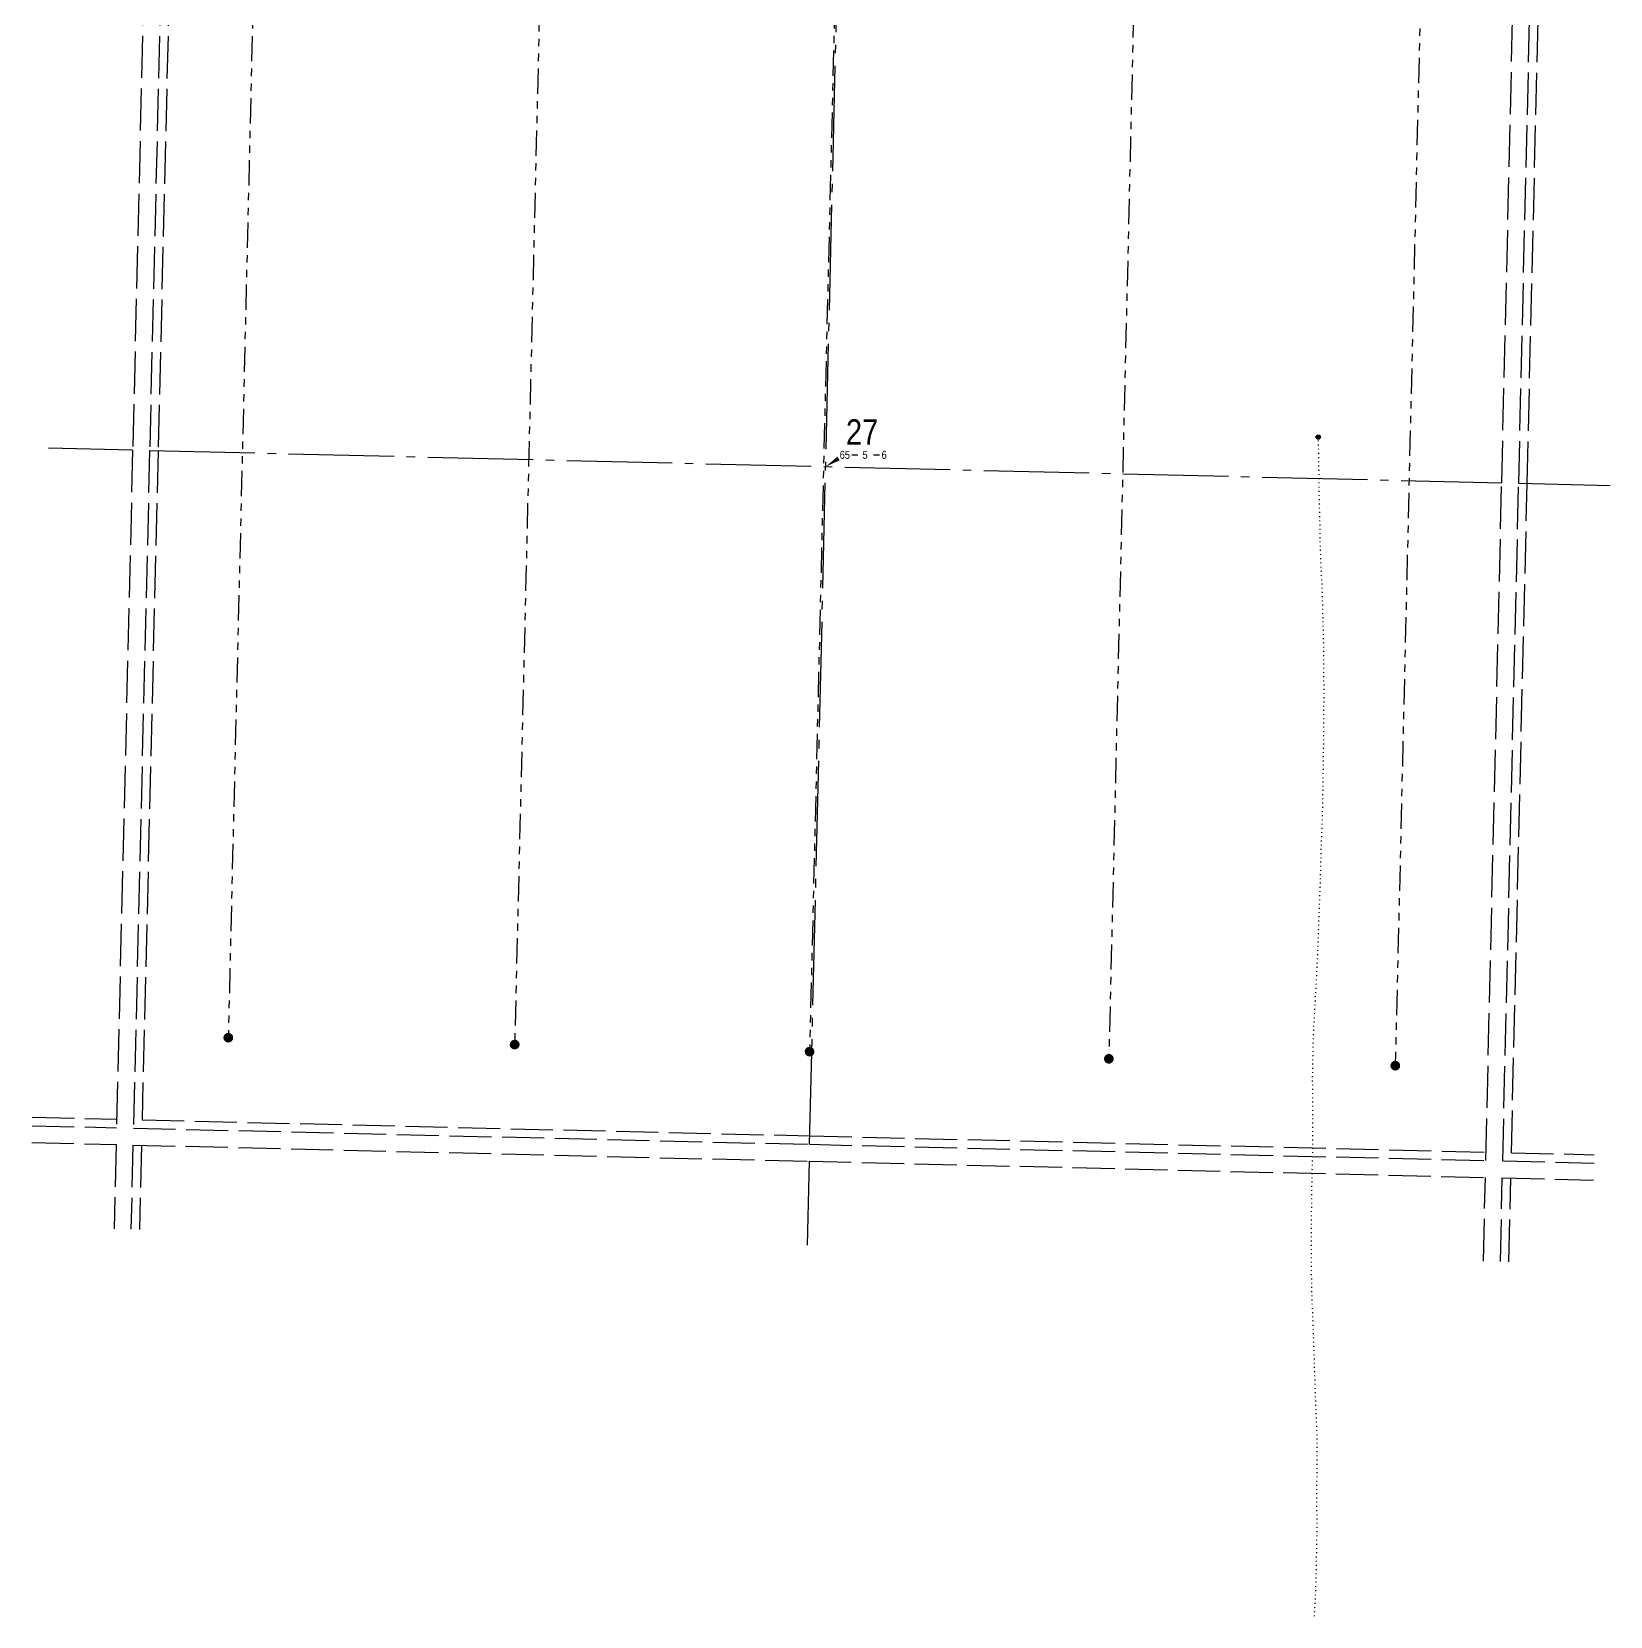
# Model space of a CAD drawing. Extents: x 389163 to 396064, y 6056248 to 6063668.
# Drawn here: x 391488 to 393361, y 6056248 to 6058129 of the extents above; entities that cross this region are included whole.
import ezdxf
from ezdxf.enums import TextEntityAlignment as Align

# ---------------------------------------------------------------- set-up
doc = ezdxf.new("R2010")
doc.units = 0
doc.header["$LTSCALE"] = 5
for name, pattern in [('foc-DOT', [1, 0.2, -0.8]), ('foc-DRILLPATH', [14.75, 6, -1.75, 1.75, -1.75, 1.75, -1.75]), ('foc-QUARTERLINE', [33, 25, -3, 2, -3]), ('foc-UNSURVEYED', [12.5, 10, -2.5])]:
    doc.linetypes.add(name, pattern=pattern)
for name, color, linetype in [('10', 1, 'Continuous'), ('9', 3, 'Continuous'), ('AS-DRILL-T', 8, 'Continuous'), ('DETAIL-HZ-Existing', 8, 'foc-DOT'), ('L-MON', 1, 'Continuous'), ('L-QSEC', 8, 'foc-QUARTERLINE'), ('L-SECLBL', 7, 'Continuous'), ('L-USEC', 7, 'foc-UNSURVEYED'), ('P-PDRILLPATH', 12, 'foc-DRILLPATH')]:
    doc.layers.add(name, color=color, linetype=linetype)
doc.styles.add('80L', font='ARIALN.TTF', dxfattribs={"height": 10})
doc.styles.add('SIMPLEX', font='ARIALN.TTF')

# ---------------------------------------------------------------- blocks, each defined once
blk = doc.blocks.new('L-SECLBL')
at = {"layer": '9', "color": 7}
for p, q in [((-5.1, -27.8), (-12.3, -27.8)), ((20.7, -27.8), (13.5, -27.8))]:
    blk.add_line(p, q, dxfattribs=at)
at = {"layer": '10', "color": 2, "style": 'SIMPLEX'}
blk.add_attdef('SEC', text='', height=30, dxfattribs=at).set_placement((0, 0), align=Align.MIDDLE)
at = {"layer": '10', "color": 5, "style": '80L'}
blk.add_attdef('TWP', text='', height=9.5, dxfattribs=at).set_placement((-14.4, -27.4), align=Align.MIDDLE_RIGHT)
blk.add_attdef('RGE', text='', height=9.5, dxfattribs=at).set_placement((3.6, -27.4), align=Align.MIDDLE_CENTER)
blk.add_attdef('MER', text='', height=9.5, dxfattribs=at).set_placement((23.2, -27.4), align=Align.MIDDLE_LEFT)
blk = doc.blocks.new('BH-Existing')
at = {"layer": 'AS-DRILL-T'}
h = blk.add_hatch(color=256, dxfattribs=at)
h.dxf.hatch_style = 1
edge = h.paths.add_edge_path()
edge.add_arc((0, 0), 0.5, 0, 360)
blk.add_circle((0, 0), 0.5, dxfattribs=at)
blk = doc.blocks.new('plbh')
at = {"layer": 'L-MON'}
h = blk.add_hatch(color=255, dxfattribs=at)
h.dxf.hatch_style = 1
edge = h.paths.add_edge_path()
edge.add_arc((0, 0), 1.16, 0, 360)
h = blk.add_hatch(color=256, dxfattribs=at)
h.dxf.hatch_style = 1
h.paths.add_polyline_path([(-0.96, 0, 1), (0.96, 0, 1)])
h.paths.add_polyline_path([(0.91, 0, -1), (-0.91, 0, -1)], flags=16)
h.paths.add_polyline_path([(0.45, 0, -1), (-0.45, 0, -1)], flags=0)
h = blk.add_hatch(color=256, dxfattribs=at)
h.dxf.hatch_style = 1
h.paths.add_polyline_path([(-0.45, 0, 1), (0.45, 0, 1)])
h.paths.add_polyline_path([(0.4, 0, -1), (-0.4, 0, -1)], flags=16)
at = {"layer": 'L-MON', "color": 240}
for radius in [0.96, 0.91, 0.45, 0.4]:
    blk.add_circle((0, 0), radius, dxfattribs=at)

msp = doc.modelspace()

# ---------------------------------------------------------------- linework, layer by layer
at = {"layer": 'DETAIL-HZ-Existing', "flags": 128}
msp.add_lwpolyline([(393009.929, 6056248.466), (393010.415, 6056255.667), (393011.002, 6056264.866), (393011.485, 6056274.327), (393011.839, 6056283.872), (393012.098, 6056293.568), (393012.326, 6056303.256), (393012.53, 6056312.794), (393012.709, 6056322.502), (393012.887, 6056332.191), (393013.062, 6056341.739), (393013.139, 6056351.4), (393013.107, 6056361.093), (393013.045, 6056370.768), (393012.992, 6056380.441), (393012.93, 6056390.136), (393012.928, 6056399.828), (393013.046, 6056409.508), (393013.221, 6056419.047), (393013.336, 6056428.637), (393013.424, 6056438.307), (393013.451, 6056447.959), (393013.296, 6056457.506), (393012.964, 6056467.196), (393012.558, 6056476.748), (393012.205, 6056486.389), (393011.86, 6056495.93), (393011.444, 6056505.482), (393011.09, 6056515.063), (393010.824, 6056524.612), (393010.552, 6056534.301), (393010.259, 6056543.931), (393009.967, 6056553.611), (393009.674, 6056563.27), (393009.311, 6056572.941), (393008.928, 6056582.583), (393008.475, 6056594.757), (393008.112, 6056604.438), (393007.721, 6056614.15), (393007.308, 6056623.803), (393006.982, 6056633.323), (393006.798, 6056642.95), (393006.706, 6056652.635), (393006.604, 6056662.31), (393006.541, 6056671.964), (393006.564, 6056681.436), (393006.622, 6056691.127), (393006.65, 6056700.829), (393006.614, 6056710.323), (393006.611, 6056720.006), (393006.729, 6056729.685), (393006.877, 6056739.365), (393006.985, 6056749.065), (393007.09, 6056758.605), (393007.237, 6056768.274), (393007.482, 6056777.371), (393007.764, 6056786.807), (393007.963, 6056796.535), (393008.109, 6056806.164), (393008.197, 6056815.825), (393008.192, 6056825.408), (393008.071, 6056835.143), (393007.958, 6056844.778), (393007.955, 6056854.431), (393007.98, 6056863.983), (393007.948, 6056873.667), (393007.886, 6056883.381), (393007.91, 6056892.443), (393008.045, 6056901.572), (393008.284, 6056911.309), (393008.519, 6056920.896), (393008.758, 6056930.583), (393009.075, 6056940.239), (393009.483, 6056949.912), (393010, 6056959.572), (393010.591, 6056969.391), (393011.117, 6056978.981), (393011.632, 6056988.552), (393012.189, 6056998.161), (393012.673, 6057007.663), (393013.139, 6057017.294), (393013.597, 6057026.966), (393014.064, 6057036.598), (393014.47, 6057046.201), (393014.808, 6057055.876), (393015.095, 6057065.522), (393015.382, 6057075.168), (393015.731, 6057084.882), (393016.109, 6057094.566), (393016.546, 6057104.208), (393016.935, 6057113.932), (393017.193, 6057123.658), (393017.452, 6057133.375), (393017.72, 6057143.071), (393018.004, 6057152.547), (393018.281, 6057162.203), (393018.569, 6057171.879), (393018.956, 6057181.553), (393019.334, 6057191.237), (393019.622, 6057200.922), (393019.85, 6057210.61), (393020.048, 6057220.278), (393020.226, 6057229.966), (393020.367, 6057239.366), (393020.505, 6057249.055), (393020.65, 6057258.604), (393020.796, 6057268.213), (393020.934, 6057277.873), (393021.018, 6057287.404), (393021.075, 6057297.055), (393021.161, 6057306.636), (393021.248, 6057316.286), (393021.326, 6057325.977), (393021.414, 6057335.678), (393021.442, 6057345.37), (393021.37, 6057355.044), (393021.276, 6057364.669), (393021.223, 6057373.893), (393021.191, 6057383.566), (393021.126, 6057393.13), (393020.971, 6057402.687), (393020.759, 6057412.364), (393020.516, 6057422.033), (393020.303, 6057431.66), (393020.069, 6057441.289), (393019.795, 6057450.908), (393019.554, 6057460.646), (393019.21, 6057469.817), (393018.699, 6057479.561), (393018.166, 6057489.217), (393017.774, 6057498.458), (393017.479, 6057508.038), (393017.147, 6057517.709), (393016.844, 6057527.388), (393016.692, 6057537.065), (393016.598, 6057546.679), (393016.415, 6057556.316), (393016.112, 6057565.986), (393015.81, 6057575.636), (393015.616, 6057585.273), (393015.524, 6057594.938), (393015.471, 6057604.612), (393015.41, 6057614.316), (393015.29, 6057624.092), (393015.02, 6057633.871), (393014.488, 6057647.847)], dxfattribs=at)
at = {"layer": 'L-QSEC'}
for p, q in [((392411.151, 6056808.541), (392449.319, 6058416.782)), ((391608.14, 6057632.379), (391508.129, 6057634.776)), ((391628.243, 6057631.899), (393232.197, 6057593.428)), ((393252.3, 6057592.959), (393360.973, 6057590.352)), ((392410.665, 6056788.438), (392408.302, 6056688.873))]:
    msp.add_line(p, q, dxfattribs=at)
at = {"layer": 'L-SECLBL', "flags": 128}
msp.add_lwpolyline([(392430.235, 6057612.663, 0, 4.998, 0), (392445.487, 6057622.456, 4.998, 4.998, 0)], format="xyseb", dxfattribs=at)
at = {"layer": 'L-USEC'}
for p, q in [((391627.374, 6058436.483), (391608.14, 6057632.379)), ((391647.477, 6058436.002), (391628.243, 6057631.898)), ((391657.534, 6058435.762), (391638.299, 6057631.658)), ((393232.197, 6057593.428), (393251.138, 6058397.571)), ((393252.3, 6057592.954), (393271.242, 6058397.097)), ((393262.356, 6057592.717), (393281.298, 6058396.86)), ((391608.14, 6057632.379), (391588.906, 6056828.278)), ((391628.243, 6057631.899), (391609.009, 6056827.795)), ((391638.299, 6057631.658), (391619.306, 6056837.61)), ((393213.254, 6056789.289), (393232.197, 6057593.428)), ((393233.357, 6056788.807), (393252.3, 6057592.954)), ((393243.65, 6056798.622), (393262.356, 6057592.717)), ((391488.858, 6056830.675), (391588.907, 6056828.278)), ((391489.099, 6056840.732), (391589.148, 6056838.334)), ((391619.306, 6056837.61), (392411.389, 6056818.598)), ((391488.376, 6056810.572), (391588.426, 6056808.175)), ((391609.009, 6056827.795), (392411.148, 6056808.541)), ((392411.389, 6056818.598), (393213.504, 6056799.346)), ((391588.426, 6056808.175), (391586.035, 6056708.243)), ((391608.529, 6056807.694), (391606.139, 6056707.769)), ((391608.529, 6056807.692), (392410.665, 6056788.438)), ((391618.585, 6056807.453), (391616.195, 6056707.532)), ((392411.148, 6056808.541), (393213.263, 6056789.289)), ((393243.65, 6056798.622), (393341.912, 6056796.263)), ((392410.665, 6056788.438), (393212.781, 6056769.186)), ((393233.357, 6056788.807), (393341.67, 6056786.207)), ((393210.444, 6056669.978), (393212.781, 6056769.186)), ((393230.547, 6056669.505), (393232.884, 6056768.713)), ((393232.884, 6056768.704), (393341.188, 6056766.104)), ((393240.603, 6056669.268), (393242.94, 6056768.476))]:
    msp.add_line(p, q, dxfattribs=at)
at = {"layer": 'P-PDRILLPATH', "flags": 128}
for points in [[(392115.587, 6061344.194), (393190.217, 6060478.277), (393105.919, 6056901.854)], [(392079.05, 6061323.718), (391807.153, 6060511.368), (391721.564, 6056935.082)], [(392085.415, 6061327.286), (392146.921, 6060503.238), (392061.331, 6056926.926)], [(392102.855, 6061337.059), (392496.683, 6060494.869), (392411.092, 6056918.531)], [(392109.221, 6061340.627), (392850.449, 6060486.406), (392766.151, 6056910.009)]]:
    msp.add_lwpolyline(points, dxfattribs=at)

# ---------------------------------------------------------------- block references
at = {"layer": 'AS-DRILL-T', "xscale": 5.000000000000027, "yscale": 5.000000000000027, "zscale": 5.000000000000027}
msp.add_blockref('BH-Existing', (393014.46, 6057647.796), dxfattribs=at)
at = {"layer": 'L-MON', "color": 4, "xscale": 4.998021100000016, "yscale": 4.998021100000016, "zscale": 4.998021100000016}
for p in [(391721.564, 6056935.082), (392061.331, 6056926.926), (392411.092, 6056918.531), (392766.151, 6056910.009), (393105.919, 6056901.854)]:
    msp.add_blockref('plbh', p, dxfattribs=at)
at = {"layer": 'L-SECLBL', "xscale": 0.99960422, "yscale": 0.99960422, "zscale": 0.99960422}
msp.add_blockref('L-SECLBL', (392473.381, 6057654.094), dxfattribs=at).add_auto_attribs({'SEC': '27', 'TWP': '65', 'RGE': '5', 'MER': '6'})

doc.saveas('drawing.dxf')
